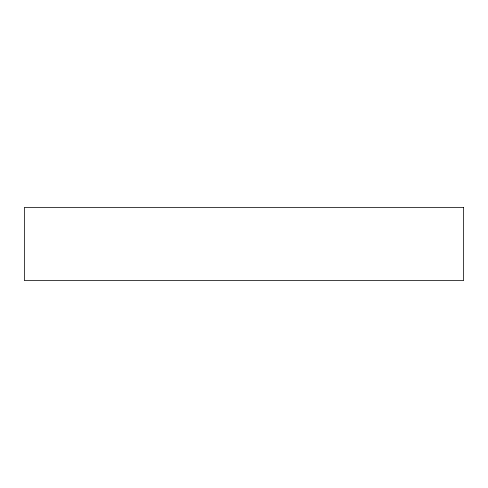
<?xml version="1.0" encoding="UTF-8"?>
<svg xmlns="http://www.w3.org/2000/svg" width="488" height="488" viewBox="0 0 488 488"><rect width="100%" height="100%" fill="white"/><g stroke="black" fill="none" stroke-linecap="round" stroke-linejoin="round"><path stroke-width="0.73" d="M463.6 207.4L24.4 207.4L24.4 280.6L463.6 280.6L463.6 207.4"/></g></svg>
